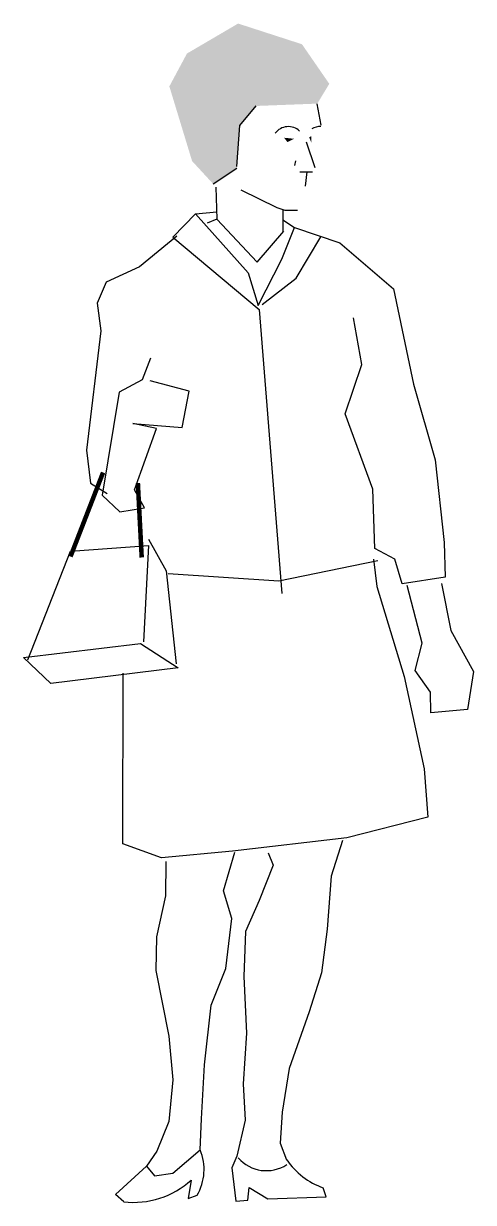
# Model space of a CAD drawing. Extents: x 8.17 to 8.84, y 6.47 to 8.22.
import ezdxf

# ---------------------------------------------------------------- set-up
doc = ezdxf.new("R2010")
doc.units = 0
doc.header["$LTSCALE"] = 25
doc.layers.get('0').update_dxf_attribs({"linetype": 'CONTINUOUS'})

msp = doc.modelspace()

# ---------------------------------------------------------------- linework, layer by layer
at = {"color": 0}
for p, q in [((8.6077, 8.0993), (8.6138, 8.0673)), ((8.5176, 8.096), (8.4932, 8.0672)), ((8.4932, 8.0672), (8.4886, 8.006)), ((8.592, 8.043), (8.6047, 8.0049)), ((8.5762, 8.0144), (8.5745, 8.0078)), ((8.4894, 8.0032), (8.4543, 7.9801)), ((8.5824, 7.9985), (8.6015, 7.9985)), ((8.5932, 7.9985), (8.5903, 7.9771)), ((8.4579, 7.9756), (8.4597, 7.9283)), ((8.4952, 7.9717), (8.5485, 7.9453)), ((8.5485, 7.9453), (8.5602, 7.9413)), ((8.5573, 7.9421), (8.5573, 7.9086)), ((8.5602, 7.9413), (8.5793, 7.9413)), ((8.4277, 7.9362), (8.3943, 7.9014)), ((8.4277, 7.9362), (8.4597, 7.9391)), ((8.4277, 7.9362), (8.506, 7.8486)), ((8.4597, 7.9283), (8.4454, 7.922)), ((8.4597, 7.9283), (8.5192, 7.8643)), ((8.5573, 7.9269), (8.5748, 7.9158)), ((8.5192, 7.8643), (8.5589, 7.9101)), ((8.5561, 7.8688), (8.5748, 7.9158)), ((8.5748, 7.9158), (8.6421, 7.893)), ((8.4003, 7.9026), (8.3448, 7.8575)), ((8.3943, 7.9014), (8.5225, 7.7938)), ((8.5772, 7.8403), (8.6139, 7.9019)), ((8.6421, 7.893), (8.7217, 7.8246)), ((8.3448, 7.8575), (8.2952, 7.8345)), ((8.5209, 7.8002), (8.5561, 7.8688)), ((8.506, 7.8486), (8.5209, 7.8002)), ((8.5269, 7.8017), (8.5772, 7.8403)), ((8.2952, 7.8345), (8.2822, 7.8034)), ((8.7217, 7.8246), (8.7511, 7.6833)), ((8.2822, 7.8034), (8.2873, 7.7626)), ((8.5225, 7.7938), (8.556, 7.3726)), ((8.6748, 7.7126), (8.6623, 7.7819)), ((8.2873, 7.7626), (8.2664, 7.5852)), ((8.361, 7.7216), (8.3487, 7.6899)), ((8.6497, 7.639), (8.6748, 7.7126)), ((8.3487, 7.6899), (8.3149, 7.6714)), ((8.4187, 7.6731), (8.3608, 7.688)), ((8.7511, 7.6833), (8.7834, 7.5711)), ((8.3149, 7.6714), (8.2895, 7.5186)), ((8.4083, 7.6189), (8.4187, 7.6731)), ((8.6911, 7.5276), (8.6497, 7.639)), ((8.3702, 7.6173), (8.335, 7.6249)), ((8.335, 7.6249), (8.4083, 7.6189)), ((8.3373, 7.5265), (8.3702, 7.6173)), ((8.2664, 7.5852), (8.2721, 7.5362)), ((8.7834, 7.5711), (8.7968, 7.4485)), ((8.2721, 7.5362), (8.2968, 7.5209)), ((8.3524, 7.5), (8.3373, 7.5265)), ((8.6939, 7.4394), (8.6911, 7.5276)), ((8.2895, 7.5186), (8.3158, 7.4938)), ((8.3158, 7.4938), (8.3524, 7.5)), ((8.3581, 7.4535), (8.3843, 7.4064)), ((8.179, 7.2742), (8.2427, 7.4356)), ((8.2427, 7.4356), (8.3583, 7.444)), ((8.3583, 7.444), (8.351, 7.3008)), ((8.7236, 7.4238), (8.6939, 7.4394)), ((8.7968, 7.4485), (8.798, 7.397)), ((8.6982, 7.4211), (8.5516, 7.3909)), ((8.6921, 7.4235), (8.697, 7.383)), ((8.7343, 7.387), (8.7236, 7.4238)), ((8.3843, 7.4064), (8.3991, 7.2683)), ((8.5516, 7.3909), (8.3875, 7.4019)), ((8.697, 7.383), (8.7375, 7.2497)), ((8.798, 7.397), (8.7343, 7.387)), ((8.7642, 7.2991), (8.7418, 7.3847)), ((8.7929, 7.3877), (8.8065, 7.3177)), ((8.8065, 7.3177), (8.8401, 7.2567)), ((8.1729, 7.2779), (8.3465, 7.2985)), ((8.3465, 7.2985), (8.4021, 7.2624)), ((8.7539, 7.2586), (8.7642, 7.2991)), ((8.2134, 7.239), (8.1729, 7.2779)), ((8.4021, 7.2624), (8.2134, 7.239)), ((8.7762, 7.2263), (8.7539, 7.2586)), ((8.3199, 7.0013), (8.3207, 7.2545)), ((8.7375, 7.2497), (8.7672, 7.1123)), ((8.8401, 7.2567), (8.8315, 7.2007)), ((8.7769, 7.1956), (8.7762, 7.2263)), ((8.8315, 7.2007), (8.7769, 7.1956)), ((8.7672, 7.1123), (8.7727, 7.0408)), ((8.7727, 7.0408), (8.6523, 7.0104)), ((8.3776, 6.9804), (8.3199, 7.0013)), ((8.6523, 7.0104), (8.4826, 6.9906)), ((8.4826, 6.9906), (8.3776, 6.9804)), ((8.3554, 6.5229), (8.309, 6.4812)), ((8.4818, 6.5206), (8.4878, 6.4713)), ((8.4215, 6.5022), (8.4172, 6.4749)), ((8.5055, 6.4726), (8.5074, 6.4915)), ((8.5074, 6.4915), (8.5351, 6.4745)), ((8.6216, 6.4776), (8.6172, 6.4909)), ((8.3214, 6.47), (8.309, 6.4812)), ((8.4172, 6.4749), (8.4302, 6.4798)), ((8.4878, 6.4713), (8.5055, 6.4726)), ((8.5351, 6.4745), (8.6216, 6.4776))]:
    msp.add_line(p, q, dxfattribs=at)
at = {"color": 0, "const_width": 0.00671}
for points in [[(8.2425, 7.4275), (8.2908, 7.5522)], [(8.3481, 7.4261), (8.3424, 7.5365)]]:
    msp.add_lwpolyline(points, dxfattribs=at)
at = {"color": 0}
for points in [[(8.646, 7.0064), (8.6289, 6.9534), (8.6233, 6.8745), (8.615, 6.8097), (8.5965, 6.7521), (8.567, 6.668), (8.5562, 6.6032), (8.5537, 6.5572), (8.5631, 6.5324)], [(8.3837, 6.9752), (8.3835, 6.924), (8.37, 6.8633), (8.3691, 6.8132), (8.3883, 6.7158), (8.3944, 6.6513), (8.3881, 6.5894), (8.3707, 6.5452), (8.3554, 6.5229), (8.367, 6.5087), (8.3944, 6.5125), (8.4346, 6.547), (8.4367, 6.5933), (8.4412, 6.6736), (8.4512, 6.7618), (8.4728, 6.8163), (8.4817, 6.8903), (8.4695, 6.9313), (8.4861, 6.9889)], [(8.5359, 6.988), (8.5431, 6.9698), (8.5224, 6.9174), (8.5019, 6.871), (8.4996, 6.8045), (8.5033, 6.7202), (8.4987, 6.6453), (8.5017, 6.5913), (8.4892, 6.538), (8.4818, 6.5206)]]:
    msp.add_lwpolyline(points, dxfattribs=at)
for centre, radius, start, end in [((8.5657, 8.0413), 0.0241, 46.4568, 143.9321), ((8.6119, 8.044), 0.0214, 85.6013, 122.4712), ((8.366, 6.5178), 0.0746, 329.3696, 23.0686), ((8.533, 6.5714), 0.0551, 220.9268, 303.2704), ((8.6554, 6.5966), 0.1124, 214.8712, 250.1614), ((8.3355, 6.5977), 0.1285, 263.6775, 311.9952)]:
    msp.add_arc(centre, radius, start, end, dxfattribs=at)
for points in [[(8.4911, 8.2183), (8.5858, 8.1876), (8.4152, 8.1738), (8.6263, 8.1289)], [(8.5176, 8.096), (8.4152, 8.1738), (8.4932, 8.0672), (8.3891, 8.1251)], [(8.4152, 8.1738), (8.6263, 8.1289), (8.5176, 8.096), (8.6086, 8.0995)], [(8.4932, 8.0672), (8.3891, 8.1251), (8.4894, 8.0032), (8.4228, 8.0143)], [(8.5593, 8.0489), (8.5741, 8.0473), (8.5643, 8.0423)], [(8.5965, 8.0495), (8.5998, 8.0413), (8.5998, 8.0512)], [(8.4894, 8.0032), (8.4228, 8.0143), (8.4543, 7.9801)]]:
    msp.add_solid(points, dxfattribs=at)

doc.saveas('drawing.dxf')
